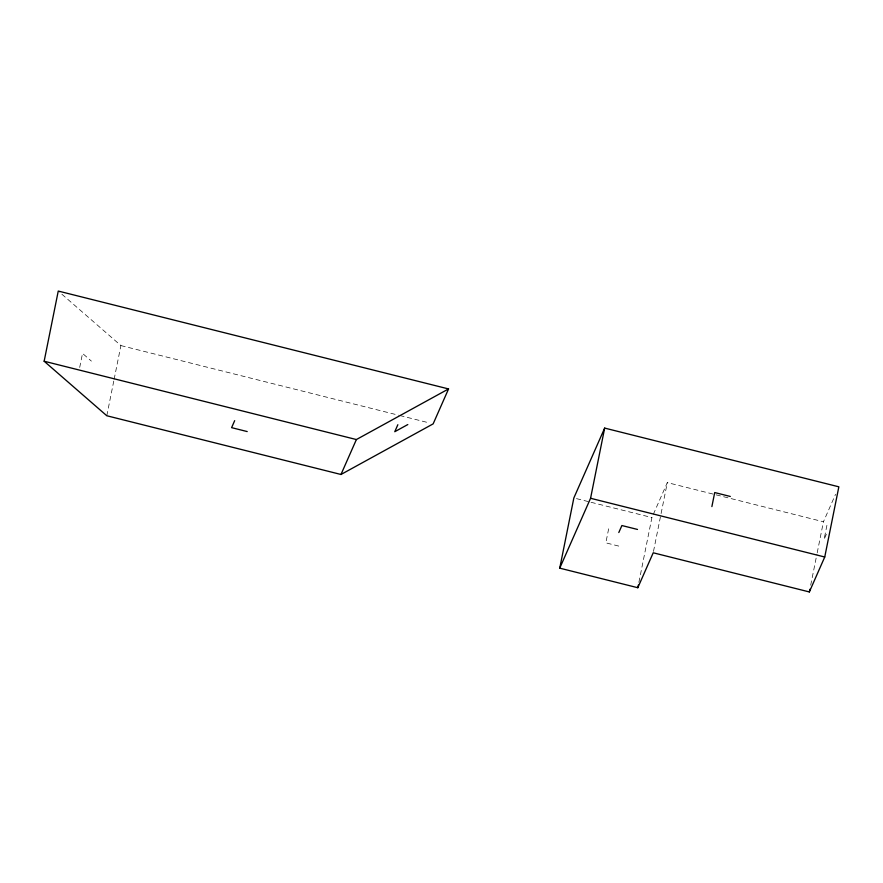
<?xml version="1.0" encoding="UTF-8"?>
<svg xmlns="http://www.w3.org/2000/svg" width="883" height="883" viewBox="0 0 883 883"><rect width="100%" height="100%" fill="white"/><g stroke="black" fill="none" stroke-linecap="round" stroke-linejoin="round"><path stroke-width="0.66" stroke-dasharray="4.42 3.31" d="M79.702 367.438L82.527 353.399L91.391 361.114M106.799 415.75L113.852 380.661M114.128 379.315L120.905 345.573L59.282 291.953M608.652 528.818L605.826 542.846L621.444 546.765M638.895 582.327L651.908 517.548L667.316 482.604L823.442 521.765L835.55 494.314M653.486 551.445L667.316 482.604M810.693 585.197L816.93 554.16M817.205 552.802L823.442 521.765M826.918 525.352L824.093 539.381L827.172 532.394M120.905 345.573L398.454 415.176M399.778 415.507L429.138 422.869M576.5 498.63L589.734 501.952M591.047 502.284L651.908 517.548"/><path stroke-width="1.32" d="M44.15 361.235L58.256 291.059L448.553 388.939L433.145 423.873L340.981 474.48L106.799 415.75L44.15 361.235L356.39 439.546L448.553 388.939M559.745 568.155L573.851 497.968L604.667 428.089L838.85 486.82L824.744 557.007L809.336 591.941L653.221 552.791L637.813 587.725L559.745 568.155L590.572 498.277L604.667 428.089M637.813 587.725L638.354 585.032M711.886 506.588L714.711 492.548L730.318 496.467M809.336 591.941L809.877 589.248M234.679 420.661L231.6 427.648L247.207 431.566M340.981 474.48L356.39 439.546M397.847 424.723L394.767 431.71L407.803 424.557M618.806 532.526L621.897 525.54L637.504 529.447M590.572 498.277L824.744 557.007"/></g></svg>
